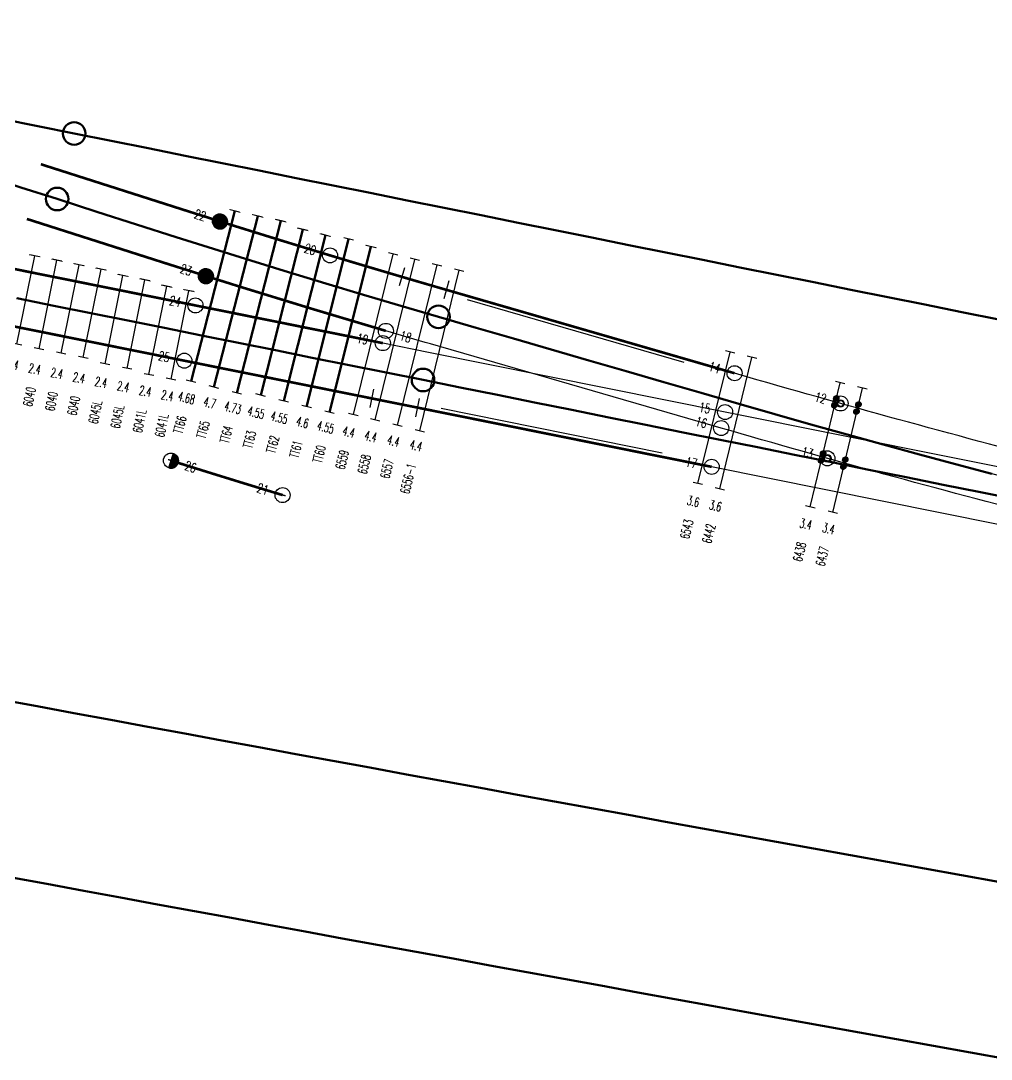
# Model space of a CAD drawing. Extents: x 2687065 to 2691361, y 1253360 to 1255888.
# Drawn here: x 2689666.07 to 2689691.88, y 1254827.92 to 1254855.55 of the extents above; entities that cross this region are included whole.
import ezdxf
from ezdxf.enums import TextEntityAlignment as Align

# ---------------------------------------------------------------- set-up
doc = ezdxf.new("R2010")
doc.units = 0
doc.header["$MEASUREMENT"] = 0
doc.linetypes.add('STRICHLINIE2', pattern=[0.375, 0.25, -0.125])
doc.linetypes.add('STRICHPUNKT', pattern=[1, 0.5, -0.25, 0, -0.25])
for name, color, linetype in [('A-GL-0024-_____', 1, 'STRICHPUNKT'), ('A-HS-0024-_____', 1, 'STRICHPUNKT'), ('A-N1-0024-_____', 1, 'STRICHPUNKT'), ('BS-TR-A-Gleisstrang-LinieGeometrie', 7, 'Continuous'), ('BS-TR-A-Weiche-PunktGeometrie', 7, 'Continuous'), ('E-HS-0024-_____', 1, 'Continuous'), ('E-N1-0024-_____', 1, 'Continuous'), ('L-GL-0024-_____', 2, 'Continuous'), ('L-HS-0024-_____', 4, 'Continuous'), ('L-N1-0024-_____', 3, 'Continuous'), ('L-ST', 7, 'Continuous'), ('L-ST-0024-_____', 7, 'Continuous'), ('P-OF-0024-_____', 7, 'Continuous'), ('S-ON-0024-_____', 7, 'Continuous'), ('T-SS-0024-_____', 7, 'Continuous'), ('T-ST', 7, 'Continuous')]:
    doc.layers.add(name, color=color, linetype=linetype)
doc.layers.get('P-OF-0024-_____').off()
doc.styles.add('R6', font='simplex.shx', dxfattribs={"width": 0.6})
doc.styles.add('R7', font='simplex.shx', dxfattribs={"width": 0.7})
pattern_1 = [(45, (0, 0), (-0.0004419417382415922, 0.0004419417382415923), [])]

# ---------------------------------------------------------------- blocks, each defined once
blk = doc.blocks.new('WeiVlpSchwelleL')
at = {"color": 7}
for p, q in [((-0.4999999999999905, -0.1300000000000073), (-0.4999999999999832, 0.1299999999999694)), ((0.5000000000000135, -0.130000000000005), (0.5000000000000135, 0.1299999999999717))]:
    blk.add_line(p, q, dxfattribs=at)
at = {"color": 0, "linetype": 'ByBlock', "lineweight": -2}
blk.add_line((-0.4999999999999868, -1.183033536314004e-14), (0.5000000000000118, 4.669396854307774e-15), dxfattribs=at)
at = {"style": 'R6', "width": 0.6}
blk.add_attdef('LAENGE', text='', height=0.25, rotation=89.99999999999999, dxfattribs=at).set_placement((-1.229737067022953, 0.007106245459261308, 6e-06), align=Align.MIDDLE)
at = {"style": 'R6', "width": 0.6, "flags": 1}
for tag, p in [('WVP-SKML', (-5, 0, 2e-06)), ('WVP-SKMR', (3, 0, 2e-06))]:
    blk.add_attdef(tag, text='', height=0.25, rotation=180, dxfattribs=at).set_placement(p, align=Align.MIDDLE_CENTER)
at = {"style": 'R6', "width": 0.6}
blk.add_attdef('BEZEICHNUNG', text='', height=0.25, rotation=180, dxfattribs=at).set_placement((-2.249999999999987, -5.373479439185756e-14, 2), align=Align.MIDDLE_LEFT)
at = {"style": 'R6', "width": 0.6, "flags": 1}
blk.add_attdef('VERSCHIEBUNG', text='', height=0.25, rotation=180, dxfattribs=at).set_placement((-1.470197398034461, -5.373479439185758e-14, 2), align=Align.MIDDLE_LEFT)
for tag, p in [('VERKLINKS', (-0.8749999999999833, -5.426408495180606e-14, 2e-06)), ('VERKRECHTS', (0.8611075787621026, -8.736039560677224e-05, 2e-06))]:
    blk.add_attdef(tag, text='', height=0.25, rotation=180, dxfattribs=at).set_placement(p, align=Align.MIDDLE)
at = {"color": 1, "extrusion": (-1, -6.123233995736769e-17, 1.224646799147353e-16), "style": 'R6', "width": 0.6, "flags": 8}
blk.add_attdef('WVP-ANL', text='', height=0.25, rotation=270, dxfattribs=at).set_placement((1.179971919316135e-14, -7.187955122291877e-15, 0.4999999999999868), align=Align.MIDDLE)
at = {"color": 1, "extrusion": (1, -1.608122649676636e-16, 1.224646799147353e-16), "style": 'R6', "width": 0.6, "flags": 8}
blk.add_attdef('WVP-ANR', text='', height=0.25, rotation=270, dxfattribs=at).set_placement((-1.65451836612779e-14, -4.265120563609635e-14, 0.50000000000001), align=Align.MIDDLE)
blk = doc.blocks.new('pla_RpB6000_iso')
at = {"layer": 'L-ST'}
h = blk.add_hatch(dxfattribs=at)
h.set_pattern_fill('ANSI31', color=256, scale=0.005, style=0)
h.set_pattern_definition([(45, (-0.0965000000000017, 1.706967900361178e-15), (-0.0004419417382415922, 0.0004419417382415923), [])])
h.paths.add_polyline_path([(-0.0215000000000017, 1.706967900361178e-15, 1), (-0.1715000000000017, 1.706967900361178e-15, 1)])
h = blk.add_hatch(dxfattribs=at)
h.set_pattern_fill('ANSI31', color=256, scale=0.005, style=0)
h.set_pattern_definition([(45, (0.09649999999999831, 1.706967900361178e-15), (-0.0004419417382415922, 0.0004419417382415923), [])])
h.paths.add_polyline_path([(0.1714999999999983, 1.706967900361178e-15, 1), (0.02149999999999831, 1.706967900361178e-15, 1)])
at = {"color": 0, "linetype": 'ByBlock', "lineweight": -2}
blk.add_lwpolyline([(-0.185, -0.08), (0.185, -0.08), (0.185, 0.08), (-0.185, 0.08)], close=True, dxfattribs=at)
for points in [[(-0.109, 0.08), (-0.109, -0.07999999999999999)], [(0.109, 0.08), (0.109, -0.08)]]:
    blk.add_lwpolyline(points, dxfattribs=at)
at = {"linetype": 'ByBlock', "lineweight": -2}
blk.add_lwpolyline([(-0.076, -0.07999999999999999), (-0.076, 0.08)], dxfattribs=at)
at = {"color": 1, "linetype": 'ByBlock', "lineweight": -2}
blk.add_lwpolyline([(1.221245327087673e-15, 0.08), (1.165734175856414e-15, -0.08)], dxfattribs=at)
at = {"color": 2, "linetype": 'ByBlock', "lineweight": -2}
blk.add_lwpolyline([(0.07600000000000001, -0.07999999999999999), (0.07600000000000001, 0.08)], dxfattribs=at)
at = {"color": 0, "linetype": 'ByBlock', "lineweight": -2}
for centre in [(-0.155, 0.055), (0.155, 0.055), (-0.155, -0.055), (0.1549999999999999, -0.055)]:
    blk.add_circle(centre, 0.013, dxfattribs=at)
at = {"color": 1, "linetype": 'ByBlock', "lineweight": -2}
blk.add_circle((0, 0), 0.02, dxfattribs=at)
at = {"style": 'R7', "width": 0.7}
blk.add_attdef('WVP-PBEZ', text='', height=0.025, rotation=269.5935867152447, dxfattribs=at).set_placement((-0.09249999999999999, -2.567390744445673e-16), align=Align.MIDDLE_CENTER)
blk.add_attdef('WVP-PLNR', text='', height=0.2, dxfattribs=at).set_placement((0, 0), align=Align.MIDDLE_LEFT)
at = {"style": 'R7', "width": 0.7, "flags": 1}
for tag, p in [('WVP-PLFK', (0.5366666666666667, -0.2)), ('WVP-PLDI', (0.4999999999999999, -0.6)), ('WVP-PLSP', (0.5433333333333333, -0.3999999999999999))]:
    blk.add_attdef(tag, text='', height=0.2, dxfattribs=at).set_placement(p, align=Align.MIDDLE)
blk = doc.blocks.new('st_Norm_a')
at = {"color": 0, "linetype": 'ByBlock', "lineweight": -2}
blk.add_circle((0, 0, 1), 0.2, dxfattribs=at)
at = {"layer": 'T-ST', "color": 0, "linetype": 'ByBlock', "lineweight": -2, "style": 'R7', "width": 0.7}
blk.add_attdef('WVP-STNR', text='', height=0.25, dxfattribs=at).set_placement((0.55, 0), align=Align.MIDDLE)
blk = doc.blocks.new('st_KlaM_a')
at = {"color": 6, "elevation": 5, "flags": 128}
blk.add_lwpolyline([(0, -0.25), (0, 0.2500000000000002)], dxfattribs=at)
at = {"color": 0, "elevation": 5, "flags": 128}
blk.add_lwpolyline([(0, -0.25), (0, 0.2500000000000002)], dxfattribs=at)
blk = doc.blocks.new('st_Schw_a')
at = {"linetype": 'ByBlock', "lineweight": -2}
h = blk.add_hatch(dxfattribs=at)
h.set_pattern_fill('ANSI31', color=0, scale=0.005, style=0)
h.set_pattern_definition(pattern_1)
h.paths.add_polyline_path([(0.2, 0, 1), (-0.2, 0, 1)])
at = {"color": 0, "linetype": 'ByBlock', "lineweight": -2}
blk.add_circle((0, 0, 1), 0.2, dxfattribs=at)
at = {"layer": 'T-ST', "color": 0, "linetype": 'ByBlock', "lineweight": -2, "style": 'R7', "width": 0.7}
blk.add_attdef('WVP-STNR', text='', height=0.25, dxfattribs=at).set_placement((0.55, 0), align=Align.MIDDLE)
blk = doc.blocks.new('st_NormUngb_b')
h = blk.add_hatch()
h.set_pattern_fill('ANSI31', color=256, scale=0.005, style=0)
h.set_pattern_definition(pattern_1)
h.paths.add_polyline_path([(0.2, 0, 0.4142135623730947), (2.756041922458153e-16, 0.2), (-2.756041922458152e-16, -0.2, 0.4142135623730955)])
at = {"color": 7}
blk.add_line((2.756041922457995e-16, 0.1999999999999886, 1), (-2.756041922457995e-16, -0.1999999999999886, 1), dxfattribs=at)
at = {"color": 0}
blk.add_circle((0, 0, 1), 0.2, dxfattribs=at)
at = {"layer": 'T-ST', "style": 'R7', "width": 0.7}
blk.add_attdef('WVP-STNR', text='', height=0.25, dxfattribs=at).set_placement((0.55, 0), align=Align.MIDDLE)
blk = doc.blocks.new('st_Isol6_a')
at = {"color": 0, "linetype": 'ByBlock', "lineweight": -2}
for radius in [0.2, 0.1, 0.08]:
    blk.add_circle((0, 0, 1), radius, dxfattribs=at)
at = {"layer": 'T-ST', "color": 0, "linetype": 'ByBlock', "lineweight": -2, "style": 'R7', "width": 0.7, "flags": 8}
blk.add_attdef('WVP-STNR', text='', height=0.25, dxfattribs=at).set_placement((0.55, 0), align=Align.MIDDLE)

msp = doc.modelspace()

# ---------------------------------------------------------------- linework, layer by layer
at = {"layer": 'A-GL-0024-_____', "elevation": 454.8, "flags": 128}
msp.add_lwpolyline([(2689629.293511978, 1254855.554332549), (2689676.769004949, 1254845.995393633)], dxfattribs=at)
at = {"layer": 'A-HS-0024-_____', "elevation": 454.8, "flags": 128}
msp.add_lwpolyline([(2689709.38936325, 1254839.427452606), (2689676.769004949, 1254845.995393633)], dxfattribs=at)
at = {"layer": 'A-N1-0024-_____', "elevation": 454.8, "flags": 128}
msp.add_lwpolyline([(2689709.38936325, 1254839.427452606, -0.02078830213631922), (2689685.170410388, 1254845.360882843), (2689677.180316712, 1254847.674297569)], format="xyb", dxfattribs=at)
at = {"layer": 'BS-TR-A-Gleisstrang-LinieGeometrie', "color": 2, "lineweight": 50, "true_color": 0xffff00}
for points in [[(2689665.56032658, 1254852.94467386, 454.8), (2689666.52413548, 1254852.7506128, 454.8), (2689667.48794438, 1254852.55655174, 454.8)], [(2689667.48794438, 1254852.55655174, 454.8), (2689668.47193985, 1254852.35842615, 454.8), (2689669.45593533, 1254852.16030057, 454.8), (2689670.43993081, 1254851.96217498, 454.8), (2689671.42392628, 1254851.76404939, 454.8), (2689672.40792176, 1254851.56592381, 454.79981929077), (2689673.39191724, 1254851.36779822, 454.797730986628), (2689674.37591271, 1254851.16967263, 454.795422356696), (2689675.35990819, 1254850.97154705, 454.793113726763), (2689676.34390366, 1254850.77342146, 454.790805096831), (2689677.32789914, 1254850.57529587, 454.788496466898), (2689678.31189462, 1254850.37717029, 454.786187836966), (2689679.29589009, 1254850.1790447, 454.783879207034), (2689680.27988557, 1254849.98091911, 454.781570577101), (2689681.26388105, 1254849.78279352, 454.7792619471691), (2689682.24787652, 1254849.58466794, 454.776953317236), (2689683.231872, 1254849.38654235, 454.774644687304), (2689684.21586748, 1254849.18841676, 454.772336057371), (2689685.19986295, 1254848.99029118, 454.7700274274389), (2689686.18385843, 1254848.79216559, 454.767718797507), (2689687.16785391, 1254848.59404, 454.765410167574), (2689688.15184938, 1254848.39591442, 454.763101537642), (2689689.13584486, 1254848.19778883, 454.7607929077089), (2689690.11984034, 1254847.99966324, 454.758484277777), (2689691.10383581, 1254847.80153766, 454.756175647845), (2689692.08783129, 1254847.60341207, 454.753867017912)], [(2689665.1129385, 1254851.42596105, 454.8), (2689666.07393062, 1254851.11881881, 454.8), (2689667.03492275, 1254850.81167657, 454.8)], [(2689677.18089, 1254847.67424, 454.8), (2689676.18088135, 1254847.96591361, 454.8), (2689675.18202694, 1254848.26151584, 454.8), (2689674.18434222, 1254848.56104214, 454.8), (2689673.1878426, 1254848.86448787, 454.8), (2689672.19254348, 1254849.17184834, 454.8), (2689671.19846024, 1254849.48311881, 454.8), (2689670.20560823, 1254849.79829447, 454.8), (2689670.20561, 1254849.7983, 454.8), (2689669.14871662, 1254850.13609319, 454.8), (2689668.09182324, 1254850.47388639, 454.8), (2689667.03492987, 1254850.81167958, 454.8)], [(2689665.96741106, 1254848.1703885, 454.8), (2689666.94942646, 1254847.9726616, 454.8), (2689667.93144187, 1254847.7749347, 454.8), (2689668.91345727, 1254847.57720779, 454.8), (2689669.89547268, 1254847.37948089, 454.8), (2689670.87748809, 1254847.18175399, 454.8), (2689671.85950349, 1254846.98402709, 454.8), (2689672.8415189, 1254846.78630018, 454.8), (2689673.8235343, 1254846.58857328, 454.8), (2689674.80554971, 1254846.39084638, 454.8), (2689675.78756511, 1254846.19311947, 454.8), (2689676.76958052, 1254845.99539257, 454.8)], [(2689691.90080075, 1254843.49687235, 454.8), (2689690.93672703, 1254843.75355897, 454.8), (2689689.97351226, 1254844.01345022, 454.8), (2689689.0111671, 1254844.27654323, 454.8), (2689688.04970217, 1254844.54283509, 454.8), (2689687.08912813, 1254844.81232287, 454.8), (2689686.12945559, 1254845.08500357, 454.8), (2689685.17069516, 1254845.36087418, 454.8), (2689685.1707, 1254845.36088, 454.8), (2689684.17197451, 1254845.65005065, 454.8), (2689683.17324902, 1254845.93922129, 454.8), (2689682.17452353, 1254846.22839194, 454.8), (2689681.17579805, 1254846.51756258, 454.8), (2689680.17707256, 1254846.80673323, 454.8), (2689679.17834707, 1254847.09590388, 454.8), (2689678.17962158, 1254847.38507452, 454.8), (2689677.18089609, 1254847.67424517, 454.8)], [(2689676.76958052, 1254845.99539257, 454.8), (2689677.75804204, 1254845.79636775, 454.8), (2689678.74650356, 1254845.59734294, 454.8), (2689679.73496508, 1254845.39831812, 454.8), (2689680.7234266, 1254845.1992933, 454.8), (2689681.71188813, 1254845.00026849, 454.8), (2689682.70034965, 1254844.80124367, 454.8), (2689683.68881117, 1254844.60221885, 454.8), (2689684.67727269, 1254844.40319404, 454.8), (2689685.66573421, 1254844.20416922, 454.8), (2689686.65419573, 1254844.00514441, 454.8), (2689687.64265726, 1254843.80611959, 454.8), (2689688.63111878, 1254843.60709477, 454.8), (2689689.6195803, 1254843.40806996, 454.8), (2689690.60804182, 1254843.20904514, 454.8), (2689691.59650334, 1254843.01002032, 454.8), (2689692.58496486, 1254842.81099551, 454.8)], [(2689665.51823253, 1254837.49578677, 454.8), (2689666.50130908, 1254837.3132756, 454.8), (2689667.48442211, 1254837.13096102, 454.8), (2689668.46757158, 1254836.94884305, 454.8), (2689669.45075745, 1254836.76692168, 454.8), (2689670.43397967, 1254836.58519693, 454.8), (2689671.41723822, 1254836.40366881, 454.8), (2689672.40053305, 1254836.22233731, 454.8), (2689673.38386412, 1254836.04120246, 454.8), (2689674.3672314, 1254835.86026425, 454.8), (2689675.35063484, 1254835.67952269, 454.8), (2689676.3340744, 1254835.49897779, 454.8), (2689677.31755004, 1254835.31862956, 454.8), (2689678.30106174, 1254835.138478, 454.8), (2689679.28460944, 1254834.95852312, 454.8), (2689680.2681931, 1254834.77876493, 454.8), (2689681.25181269, 1254834.59920344, 454.8), (2689682.23546818, 1254834.41983865, 454.8), (2689683.21915951, 1254834.24067057, 454.8), (2689684.20288664, 1254834.06169921, 454.8), (2689685.18664955, 1254833.88292457, 454.8), (2689686.17044819, 1254833.70434666, 454.8), (2689687.15428253, 1254833.5259655, 454.8), (2689688.13815251, 1254833.34778107, 454.8), (2689689.12205811, 1254833.1697934, 454.8), (2689690.10599928, 1254832.9920025, 454.8), (2689691.08997598, 1254832.81440835, 454.8), (2689692.07398818, 1254832.63701099, 454.8)], [(2689665.77846291, 1254832.76887455, 454.8), (2689666.76072536, 1254832.58674151, 454.8), (2689667.74302416, 1254832.40480455, 454.8), (2689668.72535925, 1254832.22306369, 454.8), (2689669.7077306, 1254832.04151891, 454.8), (2689670.69013816, 1254831.86017024, 454.8), (2689671.67258191, 1254831.67901768, 454.8), (2689672.65506181, 1254831.49806123, 454.8), (2689673.6375778, 1254831.31730091, 454.8), (2689674.62012986, 1254831.13673672, 454.8), (2689675.60271794, 1254830.95636867, 454.8), (2689676.58534201, 1254830.77619676, 454.8), (2689677.56800202, 1254830.59622101, 454.8), (2689678.55069794, 1254830.41644141, 454.8), (2689679.53342973, 1254830.23685798, 454.8), (2689680.51619734, 1254830.05747073, 454.8), (2689681.49900075, 1254829.87827965, 454.8), (2689682.4818399, 1254829.69928477, 454.8), (2689683.46471477, 1254829.52048608, 454.8), (2689684.4476253, 1254829.34188359, 454.8), (2689685.43057147, 1254829.16347732, 454.8), (2689686.41355324, 1254828.98526726, 454.8), (2689687.39657055, 1254828.80725342, 454.8), (2689688.37962339, 1254828.62943581, 454.8), (2689689.3627117, 1254828.45181445, 454.8), (2689690.34583544, 1254828.27438932, 454.8), (2689691.32899458, 1254828.09716045, 454.8), (2689692.31218908, 1254827.92012784, 454.8)]]:
    msp.add_polyline3d(points, dxfattribs=at)
at = {"layer": 'BS-TR-A-Weiche-PunktGeometrie', "color": 2, "lineweight": 50, "true_color": 0xffff00}
for centre in [(2689667.48794, 1254852.55653, 454.8), (2689667.03493, 1254850.81168, 454.8), (2689677.18089, 1254847.67424, 454.8), (2689676.76958, 1254845.99539, 454.8)]:
    msp.add_circle(centre, 0.3, dxfattribs=at)
at = {"layer": 'E-HS-0024-_____', "elevation": 454.8, "flags": 128}
msp.add_lwpolyline([(2689683.129485576, 1254844.051699113), (2689677.247527655, 1254845.236001026)], dxfattribs=at)
at = {"layer": 'E-N1-0024-_____', "elevation": 454.8, "flags": 128}
msp.add_lwpolyline([(2689683.718960103, 1254846.457825782), (2689677.95566948, 1254848.126502262)], dxfattribs=at)
at = {"layer": 'L-GL-0024-_____', "lineweight": 70, "const_width": 0.07, "elevation": 454.8, "flags": 128}
for points in [[(2689674.295431351, 1254849.310885989, -0.003826926215905126), (2689670.433125067, 1254850.512806038), (2689666.604515069, 1254851.736461718)], [(2689675.780501299, 1254847.301807844, -0.005711846725922134), (2689669.976470162, 1254849.084007138), (2689666.230752246, 1254850.281170039)], [(2689673.033487915, 1254842.932390891, -2.081363639013029e-05), (2689673.012431867, 1254842.938766065, -0.002920008526032315), (2689670.063751142, 1254843.850509862, -0.002920008526032315)]]:
    msp.add_lwpolyline(points, format="xyb", dxfattribs=at)
for points in [[(2689658.951795768, 1254850.347845634), (2689670.715711941, 1254847.979243455)], [(2689658.655720496, 1254848.877356113), (2689670.419636668, 1254846.508753933)]]:
    msp.add_lwpolyline(points, dxfattribs=at)
at = {"layer": 'L-GL-0024-_____', "const_width": 0.07, "elevation": 454.8, "flags": 128}
msp.add_lwpolyline([(2689670.715711941, 1254847.979243455), (2689675.700457587, 1254846.975591335)], dxfattribs=at)
at = {"layer": 'L-GL-0024-_____', "color": 7, "linetype": 'STRICHLINIE2', "lineweight": -3, "elevation": 454.8, "flags": 128}
for points in [[(2689670.063751142, 1254843.850509862, -7.379379661317628e-05), (2689669.989371412, 1254843.873997215)], [(2689673.108145451, 1254842.909802126, -7.379379675988564e-05), (2689673.033487915, 1254842.932390891, -7.379379675988564e-05)]]:
    msp.add_lwpolyline(points, format="xyb", dxfattribs=at)
at = {"layer": 'L-HS-0024-_____', "elevation": 454.8, "flags": 128}
for points in [[(2689684.804748259, 1254845.142489507), (2689676.917042688, 1254846.730638373), (2689675.700457587, 1254846.975591335)], [(2689693.866496891, 1254843.317953122), (2689684.804748259, 1254845.142489507)], [(2689693.565907652, 1254841.848372465), (2689684.446912223, 1254843.684435197)]]:
    msp.add_lwpolyline(points, dxfattribs=at)
at = {"layer": 'L-HS-0024-_____', "lineweight": 70, "const_width": 0.07, "elevation": 454.8, "flags": 128}
msp.add_lwpolyline([(2689684.446912223, 1254843.684435197), (2689676.62096721, 1254845.260148893), (2689675.404382315, 1254845.505101814), (2689670.419636668, 1254846.508753933)], dxfattribs=at)
at = {"layer": 'L-N1-0024-_____', "lineweight": 70, "const_width": 0.07, "elevation": 454.8, "flags": 128}
msp.add_lwpolyline([(2689685.056959446, 1254846.174534839), (2689677.388901272, 1254848.394708896, -0.001167451768968198), (2689676.204395897, 1254848.7406662, -0.00188487930879434), (2689674.295431351, 1254849.310885989, -0.00188487930879434)], format="xyb", dxfattribs=at)
at = {"layer": 'L-N1-0024-_____', "elevation": 454.8, "flags": 128}
for points in [[(2689684.700304877, 1254844.71619108), (2689676.971732152, 1254846.953886241, -0.00116745176898319), (2689675.780501299, 1254847.301807844, -0.00116745176898319)], [(2689693.996353671, 1254843.7250846, -0.007463806650346401), (2689685.378995525, 1254846.081294004), (2689685.056959446, 1254846.174534839)], [(2689693.660478031, 1254842.262645681, -0.007496511343914085), (2689684.96182525, 1254844.640471682), (2689684.700304877, 1254844.71619108)]]:
    msp.add_lwpolyline(points, format="xyb", dxfattribs=at)

# ---------------------------------------------------------------- block references
at = {"layer": 'L-ST-0024-_____', "color": 7}
ref = msp.add_blockref('st_Schw_a', (2689671.367730778, 1254850.216009117, 454.8), dxfattribs=dict(at, rotation=162.4883461387137))
ref.add_attrib('WVP-STNR', '22', dxfattribs={"layer": 'T-ST', "color": 0, "linetype": 'ByBlock', "lineweight": -2, "height": 0.2500000000000001, "rotation": 342.4883461465135, "style": 'R7', "width": 0.6999999999999998}).set_placement((2689670.843220106, 1254850.381503995, 454.8), align=Align.MIDDLE)
ref = msp.add_blockref('st_Norm_a', (2689674.295431351, 1254849.310885989, 454.8), dxfattribs=dict(at, rotation=163.152790761744))
ref.add_attrib('WVP-STNR', '20', dxfattribs={"layer": 'T-ST', "color": 0, "linetype": 'ByBlock', "lineweight": -2, "height": 0.25, "rotation": 343.1527907631807, "style": 'R7', "width": 0.7}).set_placement((2689673.769036788, 1254849.470287258, 454.8), align=Align.MIDDLE)
ref = msp.add_blockref('st_Schw_a', (2689670.994066755, 1254848.761026993, 454.8), dxfattribs=dict(at, rotation=162.5059082905463))
ref.add_attrib('WVP-STNR', '23', dxfattribs={"layer": 'T-ST', "color": 0, "linetype": 'ByBlock', "lineweight": -2, "height": 0.2499999999999999, "rotation": 342.5059082898267, "style": 'R7', "width": 0.7}).set_placement((2689670.469505381, 1254848.926361092, 454.8), align=Align.MIDDLE)
for p, rotation in [((2689676.204395897, 1254848.7406662, 454.8), 163.5847727673098), ((2689677.388901272, 1254848.394708896, 454.8), 163.8523327867611), ((2689675.404382315, 1254845.505101814, 454.8), 168.6159446689438), ((2689676.62096721, 1254845.260148893, 454.8), 168.6159446689438)]:
    msp.add_blockref('st_KlaM_a', p, dxfattribs=dict(at, rotation=rotation))
ref = msp.add_blockref('st_Norm_a', (2689670.715711941, 1254847.979243455, 454.8), dxfattribs=dict(at, rotation=168.6159446689438))
ref.add_attrib('WVP-STNR', '24', dxfattribs={"layer": 'T-ST', "color": 0, "linetype": 'ByBlock', "lineweight": -2, "height": 0.25, "rotation": 348.6159446693185, "style": 'R7', "width": 0.7}).set_placement((2689670.176532562, 1254848.08780495, 454.8), align=Align.MIDDLE)
for name, p, rotation, values in [('st_Norm_a', (2689675.780501299, 1254847.301807844, 454.8), 343.5847727673089, {'WVP-STNR': '18'}), ('st_NormUngb_b', (2689670.063751142, 1254843.850509862, 454.8), 342.4835760050121, {'WVP-STNR': '26'})]:
    msp.add_blockref(name, p, dxfattribs=dict(at, rotation=rotation)).add_auto_attribs(values)
ref = msp.add_blockref('st_Norm_a', (2689675.700457587, 1254846.975591335, 454.8), dxfattribs=dict(at, rotation=168.6160043480575))
ref.add_attrib('WVP-STNR', '19', dxfattribs={"layer": 'T-ST', "color": 0, "linetype": 'ByBlock', "lineweight": -2, "height": 0.2499999999999999, "rotation": 348.6160043508127, "style": 'R7', "width": 0.7}).set_placement((2689675.161278096, 1254847.084152269, 454.8), align=Align.MIDDLE)
ref = msp.add_blockref('st_Norm_a', (2689670.419636668, 1254846.508753933, 454.8), dxfattribs=dict(at, rotation=168.6159446689438))
ref.add_attrib('WVP-STNR', '25', dxfattribs={"layer": 'T-ST', "color": 0, "linetype": 'ByBlock', "lineweight": -2, "height": 0.25, "rotation": 348.6159446693185, "style": 'R7', "width": 0.7}).set_placement((2689669.88045729, 1254846.617315428, 454.8), align=Align.MIDDLE)
ref = msp.add_blockref('st_Norm_a', (2689685.056959446, 1254846.174534839, 454.8), dxfattribs=dict(at, rotation=163.8524002204554))
ref.add_attrib('WVP-STNR', '14', dxfattribs={"layer": 'T-ST', "color": 0, "linetype": 'ByBlock', "lineweight": -2, "height": 0.25, "rotation": 343.852400221377, "style": 'R7', "width": 0.7}).set_placement((2689684.528657806, 1254846.32749685, 454.8), align=Align.MIDDLE)
ref = msp.add_blockref('st_Isol6_a', (2689687.874537787, 1254845.370455968, 454.8), dxfattribs=dict(at, rotation=164.3491695505922))
ref.add_attrib('WVP-STNR', '12', dxfattribs={"layer": 'T-ST', "color": 0, "linetype": 'ByBlock', "lineweight": -2, "height": 0.25, "rotation": 344.3491695536907, "style": 'R7', "width": 0.7}).set_placement((2689687.3449298, 1254845.518831774, 454.8), align=Align.MIDDLE)
ref = msp.add_blockref('st_Norm_a', (2689684.804748259, 1254845.142489507, 454.8), dxfattribs=dict(at, rotation=168.6159446689438))
ref.add_attrib('WVP-STNR', '15', dxfattribs={"layer": 'T-ST', "color": 0, "linetype": 'ByBlock', "lineweight": -2, "height": 0.25, "rotation": 348.6159446693185, "style": 'R7', "width": 0.7}).set_placement((2689684.265568881, 1254845.251051002, 454.8), align=Align.MIDDLE)
ref = msp.add_blockref('st_Norm_a', (2689684.700304877, 1254844.71619108, 454.8), dxfattribs=dict(at, rotation=163.8524002204585))
ref.add_attrib('WVP-STNR', '16', dxfattribs={"layer": 'T-ST', "color": 0, "linetype": 'ByBlock', "lineweight": -2, "height": 0.25, "rotation": 343.852400221377, "style": 'R7', "width": 0.7}).set_placement((2689684.172003237, 1254844.869153091, 454.8), align=Align.MIDDLE)
ref = msp.add_blockref('st_Isol6_a', (2689687.524534825, 1254843.910762949, 454.8), dxfattribs=dict(at, rotation=164.359983145644))
ref.add_attrib('WVP-STNR', '13', dxfattribs={"layer": 'T-ST', "color": 0, "linetype": 'ByBlock', "lineweight": -2, "height": 0.2500000000000001, "rotation": 344.3599831521504, "style": 'R7', "width": 0.6999999999999998}).set_placement((2689686.994898844, 1254844.059038798, 454.8), align=Align.MIDDLE)
ref = msp.add_blockref('st_Norm_a', (2689684.446912223, 1254843.684435197, 454.8), dxfattribs=dict(at, rotation=168.6159446689438))
ref.add_attrib('WVP-STNR', '17', dxfattribs={"layer": 'T-ST', "color": 0, "linetype": 'ByBlock', "lineweight": -2, "height": 0.25, "rotation": 348.6159446693185, "style": 'R7', "width": 0.7}).set_placement((2689683.907732845, 1254843.792996692, 454.8), align=Align.MIDDLE)
ref = msp.add_blockref('st_Norm_a', (2689673.033487915, 1254842.932390891, 454.8), dxfattribs=dict(at, rotation=163.1575608954602))
ref.add_attrib('WVP-STNR', '21', dxfattribs={"layer": 'T-ST', "color": 0, "linetype": 'ByBlock', "lineweight": -2, "height": 0.2500000000000001, "rotation": 343.157560894319, "style": 'R7', "width": 0.7}).set_placement((2689672.507080083, 1254843.091748334, 454.8), align=Align.MIDDLE)
at = {"layer": 'P-OF-0024-_____'}
for p, rotation in [((2689687.740550046, 1254845.411645361, 454.8), 254.3562356106281), ((2689688.329957382, 1254845.246834617, 454.8), 254.5209067212763), ((2689687.388906514, 1254843.945114668, 454.8), 74.35623561062813), ((2689687.980248803, 1254843.779944059, 454.8), 74.52092045418644)]:
    msp.add_blockref('pla_RpB6000_iso', p, dxfattribs=dict(at, rotation=rotation))
at = {"layer": 'S-ON-0024-_____', "color": 6, "lineweight": 50}
ref = msp.add_blockref('WeiVlpSchwelleL', (2689671.180835824, 1254848.226446052, 454.8), dxfattribs=dict(at, xscale=4.68, rotation=75.5969393956696))
ref.add_attrib('BEZEICHNUNG', 'TT66', dxfattribs={"layer": 'T-SS-0024-_____', "height": 0.25, "rotation": 75.59693939131847, "style": 'R6', "width": 0.6}).set_placement((2689670.360081185, 1254845.030526532, 454.8), align=Align.MIDDLE_RIGHT)
ref.add_attrib('LAENGE', '4.68', dxfattribs={"layer": 'T-SS-0024-_____', "height": 0.25, "rotation": 345.5969393913185, "style": 'R6', "oblique": 359.9999999999999, "width": 0.6}).set_placement((2689670.47923782, 1254845.519220531, 454.8), align=Align.MIDDLE)
ref.add_attrib('WVP-ANR', 'Z', dxfattribs={"layer": 'T-SS-0024-_____', "color": 1, "extrusion": (0.2487416262198421, 0.9685698753241857, 5.878304635907296e-16), "height": 0.3, "rotation": 270, "style": 'R6', "width": 0.6}).set_placement((-2293001.491779934, 454.7999999988924, 1884443.713757375), align=Align.MIDDLE)
ref = msp.add_blockref('WeiVlpSchwelleL', (2689671.790165234, 1254848.080666742, 454.8), dxfattribs=dict(at, xscale=4.699999999999999, rotation=75.66428325447711))
ref.add_attrib('BEZEICHNUNG', 'TT65', dxfattribs={"layer": 'T-SS-0024-_____', "height": 0.25, "rotation": 75.66428324614589, "style": 'R6', "width": 0.6}).set_placement((2689670.976896291, 1254844.89837514, 454.8), align=Align.MIDDLE_RIGHT)
ref.add_attrib('LAENGE', '4.7', dxfattribs={"layer": 'T-SS-0024-_____', "height": 0.25, "rotation": 345.6642832590708, "style": 'R6', "oblique": 359.9999999999999, "width": 0.6}).set_placement((2689671.095524875, 1254845.387088039, 454.8), align=Align.MIDDLE)
ref.add_attrib('WVP-ANR', 'Z', dxfattribs={"layer": 'T-SS-0024-_____', "color": 1, "extrusion": (0.2476030246871924, 0.9688615701769546, 5.878304635907298e-16), "height": 0.3, "rotation": 270, "style": 'R6', "width": 0.6}).set_placement((-2295215.453584146, 454.799999998894, 1881747.302429045), align=Align.MIDDLE)
ref = msp.add_blockref('WeiVlpSchwelleL', (2689672.400886521, 1254847.940452439, 454.8), dxfattribs=dict(at, xscale=4.729999999999999, rotation=75.73163827565044))
ref.add_attrib('BEZEICHNUNG', 'TT64', dxfattribs={"layer": 'T-SS-0024-_____', "height": 0.25, "rotation": 75.73163828975915, "style": 'R6', "width": 0.6}).set_placement((2689671.593836744, 1254844.766949506, 454.8), align=Align.MIDDLE_RIGHT)
ref.add_attrib('LAENGE', '4.73', dxfattribs={"layer": 'T-SS-0024-_____', "height": 0.25, "rotation": 345.7316382768304, "style": 'R6', "oblique": 359.9999999999999, "width": 0.6}).set_placement((2689671.711935542, 1254845.255681234, 454.8), align=Align.MIDDLE)
ref.add_attrib('WVP-ANR', 'Z', dxfattribs={"layer": 'T-SS-0024-_____', "color": 1, "extrusion": (0.2464638922809107, 0.969151974564229, 5.878304635907295e-16), "height": 0.3, "rotation": 270, "style": 'R6', "width": 0.6}).set_placement((-2297426.61062549, 454.7999999988955, 1879047.853150372), align=Align.MIDDLE)
ref = msp.add_blockref('WeiVlpSchwelleL', (2689673.010528525, 1254847.796113373, 454.8), dxfattribs=dict(at, xscale=4.55, rotation=75.79900534847907))
ref.add_attrib('BEZEICHNUNG', 'TT63', dxfattribs={"layer": 'T-SS-0024-_____', "height": 0.25, "rotation": 75.79900534625399, "style": 'R6', "width": 0.6}).set_placement((2689672.210901498, 1254844.636248799, 454.8), align=Align.MIDDLE_RIGHT)
ref.add_attrib('LAENGE', '4.55', dxfattribs={"layer": 'T-SS-0024-_____', "height": 0.25, "rotation": 345.799005346254, "style": 'R6', "oblique": 359.9999999999999, "width": 0.6}).set_placement((2689672.328181454, 1254845.125073054, 454.8), align=Align.MIDDLE)
ref.add_attrib('WVP-ANR', 'Z', dxfattribs={"layer": 'T-SS-0024-_____', "color": 1, "extrusion": (0.2453242153587755, 0.96944109122659, 5.633375276077825e-16), "height": 0.3, "rotation": 270, "style": 'R6', "width": 0.6}).set_placement((-2299634.987393279, 454.799999998943, 1876345.212667015), align=Align.MIDDLE)
ref = msp.add_blockref('WeiVlpSchwelleL', (2689673.617886594, 1254847.642796854, 454.8), dxfattribs=dict(at, xscale=4.549999999999999, rotation=75.8663833946699))
ref.add_attrib('BEZEICHNUNG', 'TT62', dxfattribs={"layer": 'T-SS-0024-_____', "height": 0.25, "rotation": 75.86638340213825, "style": 'R6', "width": 0.6}).set_placement((2689672.828088808, 1254844.506269859, 454.8), align=Align.MIDDLE_RIGHT)
ref.add_attrib('LAENGE', '4.55', dxfattribs={"layer": 'T-SS-0024-_____', "height": 0.25, "rotation": 345.8663834021382, "style": 'R6', "oblique": 359.9999999999999, "width": 0.6}).set_placement((2689672.944842462, 1254844.995110657, 454.8), align=Align.MIDDLE)
ref.add_attrib('WVP-ANR', 'Z', dxfattribs={"layer": 'T-SS-0024-_____', "color": 1, "extrusion": (0.2441840135639669, 0.9697289144496994, 5.633375276077826e-16), "height": 0.3, "rotation": 270, "style": 'R6', "width": 0.6}).set_placement((-2301840.543867744, 454.7999999989445, 1873639.616641821), align=Align.MIDDLE)
ref = msp.add_blockref('WeiVlpSchwelleL', (2689674.23150064, 1254847.514445113, 454.8), dxfattribs=dict(at, xscale=4.6, rotation=75.93377082927869))
ref.add_attrib('BEZEICHNUNG', 'TT61', dxfattribs={"layer": 'T-SS-0024-_____', "height": 0.25, "rotation": 75.93377082917442, "style": 'R6', "width": 0.6}).set_placement((2689673.445401998, 1254844.377029805, 454.8), align=Align.MIDDLE_RIGHT)
ref.add_attrib('LAENGE', '4.6', dxfattribs={"layer": 'T-SS-0024-_____', "height": 0.25, "rotation": 345.9337708291744, "style": 'R6', "oblique": 359.9999999999999, "width": 0.6}).set_placement((2689673.561627593, 1254844.865887028, 454.8), align=Align.MIDDLE)
ref = msp.add_blockref('WeiVlpSchwelleL', (2689674.833141587, 1254847.338307277, 454.8), dxfattribs=dict(at, xscale=4.55, rotation=76.00116010714676))
ref.add_attrib('BEZEICHNUNG', 'TT60', dxfattribs={"layer": 'T-SS-0024-_____', "height": 0.25, "rotation": 76.00116010102663, "style": 'R6', "width": 0.6}).set_placement((2689674.062837319, 1254844.248519089, 454.8), align=Align.MIDDLE_RIGHT)
ref.add_attrib('LAENGE', '4.55', dxfattribs={"layer": 'T-SS-0024-_____', "height": 0.25, "rotation": 346.0011601042536, "style": 'R6', "oblique": 359.9999999999999, "width": 0.6}).set_placement((2689674.178533211, 1254844.737392642, 454.8), align=Align.MIDDLE)
ref.add_attrib('WVP-ANR', 'Z', dxfattribs={"layer": 'T-SS-0024-_____', "color": 1, "extrusion": (0.2419022493036003, 0.9703006244364986, 5.633375276077823e-16), "height": 0.3, "rotation": 270, "style": 'R6', "width": 0.6}).set_placement((-2306242.776459251, 454.7999999989477, 1868219.822964265), align=Align.MIDDLE)
at = {"layer": 'S-ON-0024-_____'}
ref = msp.add_blockref('WeiVlpSchwelleL', (2689675.447055832, 1254847.211399193, 454.8), dxfattribs=dict(at, xscale=4.4, rotation=76.06851724705226))
ref.add_attrib('BEZEICHNUNG', '6559', dxfattribs={"layer": 'T-SS-0024-_____', "height": 0.25, "rotation": 76.06851724775176, "style": 'R6', "width": 0.6}).set_placement((2689674.68039974, 1254844.12076916, 454.8), align=Align.MIDDLE_RIGHT)
ref.add_attrib('LAENGE', '4.4', dxfattribs={"layer": 'T-SS-0024-_____', "height": 0.25, "rotation": 346.0685172509635, "style": 'R6', "oblique": 359.9999999999999, "width": 0.6}).set_placement((2689674.795276917, 1254844.609731202, 454.8), align=Align.MIDDLE)
ref = msp.add_blockref('WeiVlpSchwelleL', (2689666.205222057, 1254848.122355336, 454.8), dxfattribs=dict(at, xscale=2.399999999999999, rotation=78.61600434805753))
ref.add_attrib('BEZEICHNUNG', '6040', dxfattribs={"layer": 'T-SS-0024-_____', "height": 0.25, "rotation": 78.61600434036811, "style": 'R6', "width": 0.6}).set_placement((2689665.761109149, 1254845.916621053, 454.8), align=Align.MIDDLE_RIGHT)
ref.add_attrib('LAENGE', '2.4', dxfattribs={"layer": 'T-SS-0024-_____', "height": 0.25, "rotation": 348.6160043508127, "style": 'R6', "width": 0.6}).set_placement((2689665.85348571, 1254846.408067862, 454.8), align=Align.MIDDLE)
ref.add_attrib('WVP-ANR', 'Z', dxfattribs={"layer": 'T-SS-0024-_____', "color": 1, "extrusion": (0.1973835149279413, 0.980326347720335, 2.939152317953648e-16), "height": 0.3, "rotation": 270, "style": 'R6', "width": 0.6}).set_placement((-2389064.314460929, 454.7999999994824, 1761057.646301954), align=Align.MIDDLE)
ref = msp.add_blockref('WeiVlpSchwelleL', (2689666.793417866, 1254848.003925227, 454.8), dxfattribs=dict(at, xscale=2.399999999999999, rotation=78.61600434805753))
ref.add_attrib('BEZEICHNUNG', '6040', dxfattribs={"layer": 'T-SS-0024-_____', "height": 0.25, "rotation": 78.61600434036811, "style": 'R6', "width": 0.6}).set_placement((2689666.349304957, 1254845.798190944, 454.8), align=Align.MIDDLE_RIGHT)
ref.add_attrib('LAENGE', '2.4', dxfattribs={"layer": 'T-SS-0024-_____', "height": 0.25, "rotation": 348.6160043508127, "style": 'R6', "width": 0.6}).set_placement((2689666.441681519, 1254846.289637753, 454.8), align=Align.MIDDLE)
ref.add_attrib('WVP-ANR', 'Z', dxfattribs={"layer": 'T-SS-0024-_____', "color": 1, "extrusion": (0.1973835149279413, 0.980326347720335, 2.939152317953648e-16), "height": 0.3, "rotation": 270, "style": 'R6', "width": 0.6}).set_placement((-2389064.914460929, 454.7999999994824, 1761057.646301954), align=Align.MIDDLE)
ref = msp.add_blockref('WeiVlpSchwelleL', (2689667.381613675, 1254847.885495118, 454.8), dxfattribs=dict(at, xscale=2.399999999999999, rotation=78.61600434805753))
ref.add_attrib('BEZEICHNUNG', '6040', dxfattribs={"layer": 'T-SS-0024-_____', "height": 0.25, "rotation": 78.61600434036811, "style": 'R6', "width": 0.6}).set_placement((2689666.937500766, 1254845.679760835, 454.8), align=Align.MIDDLE_RIGHT)
ref.add_attrib('LAENGE', '2.4', dxfattribs={"layer": 'T-SS-0024-_____', "height": 0.25, "rotation": 348.6160043508127, "style": 'R6', "width": 0.6}).set_placement((2689667.029877328, 1254846.171207644, 454.8), align=Align.MIDDLE)
ref.add_attrib('WVP-ANR', 'Z', dxfattribs={"layer": 'T-SS-0024-_____', "color": 1, "extrusion": (0.1973835149279413, 0.980326347720335, 2.939152317953648e-16), "height": 0.3, "rotation": 270, "style": 'R6', "width": 0.6}).set_placement((-2389065.514460929, 454.7999999994824, 1761057.646301954), align=Align.MIDDLE)
ref = msp.add_blockref('WeiVlpSchwelleL', (2689676.024147748, 1254847.068587665, 454.8), dxfattribs=dict(at, xscale=4.4, rotation=76.13219207222194))
ref.add_attrib('BEZEICHNUNG', '6558', dxfattribs={"layer": 'T-SS-0024-_____', "height": 0.25, "rotation": 76.13219208430547, "style": 'R6', "width": 0.6}).set_placement((2689675.267224153, 1254844.002615174, 454.8), align=Align.MIDDLE_RIGHT)
ref.add_attrib('LAENGE', '4.4', dxfattribs={"layer": 'T-SS-0024-_____', "height": 0.25, "rotation": 346.1321920681567, "style": 'R6', "oblique": 359.9999999999999, "width": 0.6}).set_placement((2689675.381609564, 1254844.491578257, 454.8), align=Align.MIDDLE)
ref = msp.add_blockref('WeiVlpSchwelleL', (2689676.617420228, 1254846.922475632, 454.8), dxfattribs=dict(at, xscale=4.4, rotation=76.1972506713843))
ref.add_attrib('BEZEICHNUNG', '6557', dxfattribs={"layer": 'T-SS-0024-_____', "height": 0.25, "rotation": 76.19725067558284, "style": 'R6', "width": 0.6}).set_placement((2689675.870256029, 1254843.881197902, 454.8), align=Align.MIDDLE_RIGHT)
ref.add_attrib('LAENGE', '4.4', dxfattribs={"layer": 'T-SS-0024-_____', "height": 0.25, "rotation": 346.1972506787656, "style": 'R6', "oblique": 359.9999999999999, "width": 0.6}).set_placement((2689675.984136242, 1254844.370165239, 454.8), align=Align.MIDDLE)
ref = msp.add_blockref('WeiVlpSchwelleL', (2689667.969809483, 1254847.767065009, 454.8), dxfattribs=dict(at, xscale=2.399999999999999, rotation=78.61600434805753))
ref.add_attrib('BEZEICHNUNG', '6040', dxfattribs={"layer": 'T-SS-0024-_____', "height": 0.25, "rotation": 78.61600434036811, "style": 'R6', "width": 0.6}).set_placement((2689667.525696575, 1254845.561330727, 454.8), align=Align.MIDDLE_RIGHT)
ref.add_attrib('LAENGE', '2.4', dxfattribs={"layer": 'T-SS-0024-_____', "height": 0.25, "rotation": 348.6160043508127, "style": 'R6', "width": 0.6}).set_placement((2689667.618073136, 1254846.052777535, 454.8), align=Align.MIDDLE)
ref.add_attrib('WVP-ANR', 'Z', dxfattribs={"layer": 'T-SS-0024-_____', "color": 1, "extrusion": (0.1973835149279413, 0.980326347720335, 2.939152317953648e-16), "height": 0.3, "rotation": 270, "style": 'R6', "width": 0.6}).set_placement((-2389066.114460928, 454.7999999994824, 1761057.646301954), align=Align.MIDDLE)
ref = msp.add_blockref('WeiVlpSchwelleL', (2689668.548136116, 1254847.599618583, 454.8), dxfattribs=dict(at, xscale=2.399999999999999, rotation=78.61600434805753))
ref.add_attrib('BEZEICHNUNG', '6045L', dxfattribs={"layer": 'T-SS-0024-_____', "height": 0.25, "rotation": 78.61600434036811, "style": 'R6', "width": 0.6}).set_placement((2689668.113892383, 1254845.442900618, 454.8), align=Align.MIDDLE_RIGHT)
ref.add_attrib('LAENGE', '2.4', dxfattribs={"layer": 'T-SS-0024-_____', "height": 0.25, "rotation": 348.6160043508127, "style": 'R6', "width": 0.6}).set_placement((2689668.206428381, 1254845.934314721, 454.8), align=Align.MIDDLE)
ref.add_attrib('WVP-ANR', 'Z', dxfattribs={"layer": 'T-SS-0024-_____', "color": 1, "extrusion": (0.1973835149279413, 0.980326347720335, 2.939152317953648e-16), "height": 0.3, "rotation": 270, "style": 'R6', "width": 0.6}).set_placement((-2389066.714460929, 454.7999999994824, 1761057.596301954), align=Align.MIDDLE)
ref = msp.add_blockref('WeiVlpSchwelleL', (2689677.20872609, 1254846.777501773, 454.8), dxfattribs=dict(at, xscale=4.399999999999999, rotation=76.2342711326709))
ref.add_attrib('BEZEICHNUNG', '6556-1', dxfattribs={"layer": 'T-SS-0024-_____', "height": 0.25, "rotation": 76.23427112211971, "style": 'R6', "width": 0.6}).set_placement((2689676.469598327, 1254843.760523485, 454.8), align=Align.MIDDLE_RIGHT)
ref.add_attrib('LAENGE', '4.4', dxfattribs={"layer": 'T-SS-0024-_____', "height": 0.25, "rotation": 346.2342711319023, "style": 'R6', "oblique": 359.9999999999999, "width": 0.6}).set_placement((2689676.583220261, 1254844.249487098, 454.8), align=Align.MIDDLE)
ref = msp.add_blockref('WeiVlpSchwelleL', (2689669.136331925, 1254847.481188474, 454.8), dxfattribs=dict(at, xscale=2.399999999999999, rotation=78.61600434805753))
ref.add_attrib('BEZEICHNUNG', '6045L', dxfattribs={"layer": 'T-SS-0024-_____', "height": 0.25, "rotation": 78.61600434036811, "style": 'R6', "width": 0.6}).set_placement((2689668.702088192, 1254845.324470509, 454.8), align=Align.MIDDLE_RIGHT)
ref.add_attrib('LAENGE', '2.4', dxfattribs={"layer": 'T-SS-0024-_____', "height": 0.25, "rotation": 348.6160043508127, "style": 'R6', "width": 0.6}).set_placement((2689668.79462419, 1254845.815884612, 454.8), align=Align.MIDDLE)
ref.add_attrib('WVP-ANR', 'Z', dxfattribs={"layer": 'T-SS-0024-_____', "color": 1, "extrusion": (0.1973835149279413, 0.980326347720335, 2.939152317953648e-16), "height": 0.3, "rotation": 270, "style": 'R6', "width": 0.6}).set_placement((-2389067.314460929, 454.7999999994824, 1761057.596301954), align=Align.MIDDLE)
ref = msp.add_blockref('WeiVlpSchwelleL', (2689669.714658557, 1254847.313742047, 454.8), dxfattribs=dict(at, xscale=2.399999999999999, rotation=78.61600434805753))
ref.add_attrib('BEZEICHNUNG', '6041L', dxfattribs={"layer": 'T-SS-0024-_____', "height": 0.25, "rotation": 78.61600434036811, "style": 'R6', "width": 0.6}).set_placement((2689669.290284, 1254845.2060404, 454.8), align=Align.MIDDLE_RIGHT)
ref.add_attrib('LAENGE', '2.4', dxfattribs={"layer": 'T-SS-0024-_____', "height": 0.25, "rotation": 348.6160043508127, "style": 'R6', "width": 0.6}).set_placement((2689669.382971582, 1254845.697423423, 454.8), align=Align.MIDDLE)
ref.add_attrib('WVP-ANR', 'Z', dxfattribs={"layer": 'T-SS-0024-_____', "color": 1, "extrusion": (0.1973835149279413, 0.980326347720335, 2.939152317953648e-16), "height": 0.3, "rotation": 270, "style": 'R6', "width": 0.6}).set_placement((-2389067.914460929, 454.7999999994824, 1761057.546301953), align=Align.MIDDLE)
ref = msp.add_blockref('WeiVlpSchwelleL', (2689670.302854366, 1254847.195311938, 454.8), dxfattribs=dict(at, xscale=2.399999999999999, rotation=78.61600434805753))
ref.add_attrib('BEZEICHNUNG', '6041L', dxfattribs={"layer": 'T-SS-0024-_____', "height": 0.25, "rotation": 78.61600434036811, "style": 'R6', "width": 0.6}).set_placement((2689669.878479809, 1254845.087610291, 454.8), align=Align.MIDDLE_RIGHT)
ref.add_attrib('LAENGE', '2.4', dxfattribs={"layer": 'T-SS-0024-_____', "height": 0.25, "rotation": 348.6160043508127, "style": 'R6', "width": 0.6}).set_placement((2689669.971167391, 1254845.578993314, 454.8), align=Align.MIDDLE)
ref.add_attrib('WVP-ANR', 'Z', dxfattribs={"layer": 'T-SS-0024-_____', "color": 1, "extrusion": (0.1973835149279413, 0.980326347720335, 2.939152317953648e-16), "height": 0.3, "rotation": 270, "style": 'R6', "width": 0.6}).set_placement((-2389068.514460929, 454.7999999994824, 1761057.546301953), align=Align.MIDDLE)
ref = msp.add_blockref('WeiVlpSchwelleL', (2689684.50932649, 1254844.988922068, 454.8), dxfattribs=dict(at, xscale=3.6, rotation=76.23428875998023))
ref.add_attrib('BEZEICHNUNG', '6543', dxfattribs={"layer": 'T-SS-0024-_____', "height": 0.25, "rotation": 76.23428875570029, "style": 'R6', "width": 0.6}).set_placement((2689683.844593687, 1254842.275606178, 454.8), align=Align.MIDDLE_RIGHT)
ref.add_attrib('LAENGE', '3.6', dxfattribs={"layer": 'T-SS-0024-_____', "height": 0.25, "rotation": 346.2342887588746, "style": 'R6', "oblique": 359.9999999999999, "width": 0.6}).set_placement((2689683.957959971, 1254842.76463334, 454.8), align=Align.MIDDLE)
ref = msp.add_blockref('WeiVlpSchwelleL', (2689685.091588966, 1254844.846273317, 454.8), dxfattribs=dict(at, xscale=3.6, rotation=76.23429021065586))
ref.add_attrib('BEZEICHNUNG', '6442', dxfattribs={"layer": 'T-SS-0024-_____', "height": 0.25, "rotation": 76.23429021167924, "style": 'R6', "width": 0.6}).set_placement((2689684.432789516, 1254842.15717598, 454.8), align=Align.MIDDLE_RIGHT)
ref.add_attrib('LAENGE', '3.6', dxfattribs={"layer": 'T-SS-0024-_____', "height": 0.25, "rotation": 346.2342902148535, "style": 'R6', "oblique": 359.9999999999999, "width": 0.6}).set_placement((2689684.546230974, 1254842.646184438, 454.8), align=Align.MIDDLE)
ref = msp.add_blockref('WeiVlpSchwelleL', (2689687.466761947, 1254844.269811046, 454.8), dxfattribs=dict(at, xscale=3.4, rotation=76.51623011746408))
ref.add_attrib('BEZEICHNUNG', '6438', dxfattribs={"layer": 'T-SS-0024-_____', "height": 0.25, "rotation": 76.5162301112141, "style": 'R6', "width": 0.6}).set_placement((2689686.8437967, 1254841.671732109, 454.8), align=Align.MIDDLE_RIGHT)
ref.add_attrib('LAENGE', '3.4', dxfattribs={"layer": 'T-SS-0024-_____', "height": 0.25, "rotation": 346.5162301143246, "style": 'R6', "oblique": 359.9999999999999, "width": 0.6}).set_placement((2689686.954718842, 1254842.160873835, 454.8), align=Align.MIDDLE)
ref = msp.add_blockref('WeiVlpSchwelleL', (2689688.062921952, 1254844.126725547, 454.8), dxfattribs=dict(at, xscale=3.4, rotation=76.59090946785832))
ref.add_attrib('BEZEICHNUNG', '6437', dxfattribs={"layer": 'T-SS-0024-_____', "height": 0.25, "rotation": 76.59090947673829, "style": 'R6', "width": 0.6}).set_placement((2689687.44861651, 1254841.549954757, 454.8), align=Align.MIDDLE_RIGHT)
ref.add_attrib('LAENGE', '3.4', dxfattribs={"layer": 'T-SS-0024-_____', "height": 0.25, "rotation": 346.5909094606681, "style": 'R6', "oblique": 359.9999999999999, "width": 0.6}).set_placement((2689687.558943488, 1254842.039121629, 454.8), align=Align.MIDDLE)

doc.saveas('drawing.dxf')
